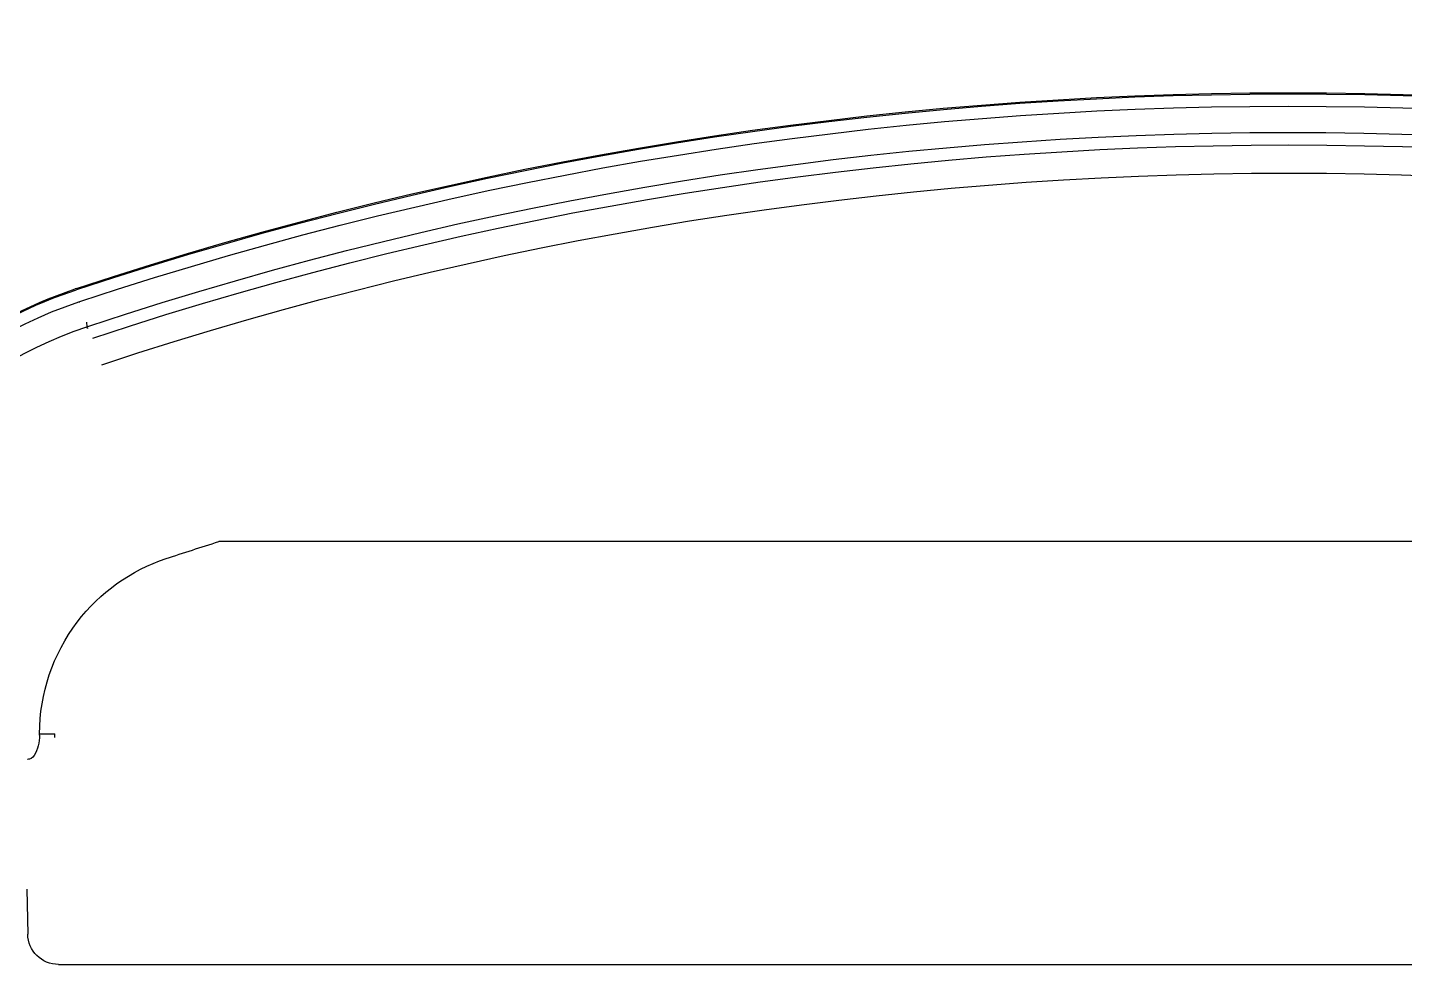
# Model space of a CAD drawing. Header units: millimetres. Extents: x 2698011 to 2856548, y 1019778 to 1210064.
# Drawn here: x 2786557 to 2786825.6, y 1123923.1 to 1124105.9 of the extents above; entities that cross this region are included whole.
import ezdxf

# ---------------------------------------------------------------- set-up
doc = ezdxf.new("R2010")
doc.units = ezdxf.units.MM
doc.layers.add('Bloques borde', color=9, linetype='Continuous')
doc.layers.add('Y_ CAJAS', color=9, linetype='Continuous')

# ---------------------------------------------------------------- blocks, each defined once
blk = doc.blocks.new('CO ALURA_  2500 tras 1120 CE ESQ - Inc')
at = {"layer": 'Bloques borde', "linetype": 'Continuous'}
for p, q in [((0.0064316615004998, 0.0400000000000063), (0.4865558396978146, 0.0400000000000063)), ((0.0064316615004998, 0.0400000000000063), (0.4865558396978146, 0.0400000000000063)), ((0.0002789844549227, 0.0253054991239452), (0.0004325753295404, 0.0341047144386266)), ((0.0002789844549227, 0.0253054991239452), (0.0004325753295404, 0.0341047144386266)), ((0.0016772391992106, -0.0007399999999933), (0.0016782032302842, -0.0007416697507949)), ((0.0016772391992106, -0.0007399999999933), (0.0016782032302842, -0.0007416697507949)), ((0.0027500000000202, -0.0047416697507998), (0.0027500000000202, -0.0049999999999955)), ((0.0027500000000202, -0.0047416697507998), (0.0027500000000202, -0.0049999999999955)), ((0.0027500000000202, -0.0049999999999955), (0.0057500415345544, -0.0049999999999955)), ((0.0027500000000202, -0.0049999999999955), (0.0057500415345544, -0.0049999999999955)), ((0.0057500415345544, -0.0042476367579525), (0.0057500415345544, -0.004343828904382)), ((0.0057500415345544, -0.0042476367579525), (0.0057500415345544, -0.004343828904382)), ((0.0057500415345544, -0.004343828904382), (0.0057500415345544, -0.0047416815408639)), ((0.0057500415345544, -0.004343828904382), (0.0057500415345544, -0.0047416815408639)), ((0.0057500415345544, -0.0047416815408639), (0.0057500415345544, -0.0049999999999955)), ((0.0057500415345544, -0.0047416815408639), (0.0057500415345544, -0.0049999999999955)), ((0.0120407947200079, -0.0844121626092545), (0.0119642378708704, -0.085327835962147)), ((0.0120407947200079, -0.0844121626092545), (0.0119642378708704, -0.085327835962147)), ((0.0119651464987953, -0.08440331996678199), (0.0123733835138751, -0.0845388146660042)), ((0.0119651464987953, -0.08440331996678199), (0.0123733835138751, -0.0845388146660042)), ((0.0104214196400392, -0.0892664900335234), (0.0107674383692142, -0.0893814484011131)), ((0.0104214196400392, -0.0892664900335234), (0.0107674383692142, -0.0893814484011131)), ((0.0099428119387142, -0.0918682225726855), (0.0096719022377556, -0.0917779250377038)), ((0.0099428119387142, -0.0918682225726855), (0.0096719022377556, -0.0917779250377038)), ((0.0097277023308209, -0.0915527210343044), (0.0100156119574706, -0.0916486937446592)), ((0.0097277023308209, -0.0915527210343044), (0.0100156119574706, -0.0916486937446592))]:
    blk.add_line(p, q, dxfattribs=at)
at = {"layer": 'Bloques borde'}
blk.add_line((0.4552990852623111, -0.0424876666518941), (0.037688415934781, -0.0424876666515104), dxfattribs=at)
blk.add_line((0.4552990852623111, -0.0424876666518941), (0.037688415934781, -0.0424876666515104), dxfattribs=at)
for points in [[(0.0119699369485318, -0.0844090805341722, 0), (0.0119699369485318, -0.0844090805341722, 0), (0.0119699369485318, -0.0844090805341722, 0), (0.0119699369485318, -0.0844090805341722, 0), (0.0119699369485318, -0.0844090805341722, 0), (0.0119699369485318, -0.0844090805341722, 0), (0.0119699369485318, -0.0844090805341722, 0), (0.0119699369485318, -0.0844090805341722, 0), (0.0119699369485318, -0.0844090805341722, 0), (0.0119699369485318, -0.0844090805341722, 0), (0.0119699369485318, -0.0844090805341722, 0), (0.0119699369485318, -0.0844090805341722, 0), (0.0119699369485318, -0.0844090805341722, 0), (0.0119699369485318, -0.0844090805341722, 0), (0.0119699369485318, -0.0844090805341722, 0), (0.0119699369485318, -0.0844090805341722, 0), (0.0119699369485318, -0.0844090805341722, 0), (0.0119699369485318, -0.0844090805341722, 0), (0.0119699369485318, -0.0844090805341722, 0), (0.0119699369485318, -0.0844090805341722, 0), (0.0119699369485318, -0.0844090805341722, 0), (0.0119699369485318, -0.0844090805341722, 0), (0.0119699369485318, -0.0844090805341722, 0), (0.0119699369485318, -0.084399080534169, 0), (0.0119699369485318, -0.084399080534169, 0), (0.0119699369485318, -0.084399080534169, 0), (0.0119699369485318, -0.084399080534169, 0), (0.0119699369485318, -0.084399080534169, 0), (0.0119699369485318, -0.084399080534169, 0), (0.0119699369485318, -0.084399080534169, 0), (0.0119699369485318, -0.084399080534169, 0), (0.0119699369485318, -0.084399080534169, 0), (0.0119699369485318, -0.084399080534169, 0), (0.0119699369485318, -0.084399080534169, 0), (0.0119699369485318, -0.084399080534169, 0), (0.0119699369485318, -0.084399080534169, 0), (0.0119699369485318, -0.084399080534169, 0), (0.0119699369485318, -0.084399080534169, 0), (0.0119699369485318, -0.084399080534169, 0), (0.0119699369485318, -0.084399080534169, 0), (0.0119699369485318, -0.084399080534169, 0), (0.0119699369485318, -0.084399080534169, 0), (0.0119699369485318, -0.084399080534169, 0), (0.0119699369485318, -0.084399080534169, 0), (0.0119699369485318, -0.084399080534169, 0), (0.0119699369485318, -0.084399080534169, 0), (0.0119699369485318, -0.084399080534169, 0), (0.0119699369485318, -0.084399080534169, 0), (0.0119699369485318, -0.084399080534169, 0), (0.0119699369485318, -0.0843890805341658, 0), (0.0119699369485318, -0.0843890805341658, 0), (0.0119699369485318, -0.0843890805341658, 0), (0.0119699369485318, -0.0843890805341658, 0), (0.0119699369485318, -0.0843890805341658, 0), (0.0119699369485318, -0.0843890805341658, 0), (0.0119699369485318, -0.0843890805341658, 0), (0.0119699369485318, -0.0843890805341658, 0), (0.0119699369485318, -0.0843890805341658, 0), (0.0119699369485318, -0.0843890805341658, 0), (0.0119699369485318, -0.0843890805341658, 0), (0.0119699369485318, -0.0843890805341658, 0), (0.0119699369485318, -0.0843890805341658, 0), (0.0119699369485318, -0.0843890805341658, 0), (0.0119699369485318, -0.0843890805341658, 0), (0.0119699369485318, -0.0843890805341658, 0), (0.0119699369485318, -0.0843790805341769, 0), (0.0119699369485318, -0.0843790805341769, 0), (0.0119699369485318, -0.0843790805341769, 0), (0.0119699369485318, -0.0843790805341769, 0), (0.0119699369485318, -0.0843790805341769, 0), (0.0119699369485318, -0.0843790805341769, 0), (0.0119699369485318, -0.0843790805341769, 0), (0.0119699369485318, -0.0843790805341769, 0), (0.0119699369485318, -0.0843790805341769, 0), (0.0119699369485318, -0.0843790805341769, 0), (0.0119699369485318, -0.0843790805341769, 0), (0.0119699369485318, -0.0843790805341769, 0), (0.0119699369485318, -0.0843690805341737, 0), (0.0119699369485318, -0.0843690805341737, 0), (0.0119699369485318, -0.0843690805341737, 0), (0.0119699369485318, -0.0843690805341737, 0), (0.0119699369485318, -0.0843690805341737, 0), (0.0119699369485318, -0.0843690805341737, 0), (0.0119699369485318, -0.0843690805341737, 0), (0.0119699369485318, -0.0843690805341737, 0), (0.0119699369485318, -0.0843690805341737, 0), (0.0119699369485318, -0.0843690805341737, 0), (0.0119699369485318, -0.0843690805341737, 0), (0.0119699369485318, -0.0843590805341705, 0), (0.0119699369485318, -0.0843590805341705, 0), (0.0119699369485318, -0.0843590805341705, 0), (0.0119699369485318, -0.0843590805341705, 0), (0.0119699369485318, -0.0843590805341705, 0), (0.0119699369485318, -0.0843590805341705, 0), (0.0119699369485318, -0.0843590805341705, 0), (0.0119699369485318, -0.0843590805341705, 0), (0.0119699369485318, -0.0843590805341705, 0), (0.0119699369485318, -0.0843590805341705, 0), (0.0119699369485318, -0.0843490805341674, 0), (0.0119699369485318, -0.0843490805341674, 0), (0.0119699369485318, -0.0843490805341674, 0), (0.0119699369485318, -0.0843490805341674, 0), (0.0119699369485318, -0.0843490805341674, 0), (0.0119699369485318, -0.0843490805341674, 0), (0.0119699369485318, -0.0843490805341674, 0), (0.0119699369485318, -0.0843490805341674, 0), (0.0119699369485318, -0.0843490805341674, 0), (0.0119699369485318, -0.0843390805341642, 0), (0.0119699369485318, -0.0843390805341642, 0), (0.0119699369485318, -0.0843390805341642, 0), (0.0119699369485318, -0.0843390805341642, 0), (0.0119699369485318, -0.0843390805341642, 0), (0.0119699369485318, -0.0843390805341642, 0), (0.0119699369485318, -0.0843390805341642, 0), (0.0119699369485318, -0.0843390805341642, 0), (0.0119699369485318, -0.0843290805341752, 0), (0.0119699369485318, -0.0843290805341752, 0), (0.0119699369485318, -0.0843290805341752, 0), (0.0119699369485318, -0.0843290805341752, 0), (0.0119699369485318, -0.0843290805341752, 0), (0.0119699369485318, -0.0843290805341752, 0), (0.0119699369485318, -0.0843290805341752, 0), (0.0119699369485318, -0.0843190805341721, 0), (0.0119699369485318, -0.0843190805341721, 0), (0.0119699369485318, -0.0843190805341721, 0), (0.0119699369485318, -0.0843190805341721, 0), (0.0119699369485318, -0.0843190805341721, 0), (0.0119699369485318, -0.0843190805341721, 0), (0.0119699369485318, -0.0843190805341721, 0), (0.0119699369485318, -0.0843090805341689, 0), (0.0119699369485318, -0.0843090805341689, 0), (0.0119699369485318, -0.0843090805341689, 0), (0.0119699369485318, -0.0843090805341689, 0), (0.0119699369485318, -0.0843090805341689, 0), (0.0119699369485318, -0.0843090805341689, 0), (0.0119699369485318, -0.0843090805341689, 0), (0.0119699369485318, -0.0842990805341657, 0), (0.0119699369485318, -0.0842990805341657, 0), (0.0119699369485318, -0.0842990805341657, 0), (0.0119699369485318, -0.0842990805341657, 0), (0.0119699369485318, -0.0842990805341657, 0), (0.0119699369485318, -0.0842990805341657, 0), (0.0119699369485318, -0.0842890805341767, 0), (0.0119699369485318, -0.0842890805341767, 0), (0.0119699369485318, -0.0842890805341767, 0), (0.0119699369485318, -0.0842890805341767, 0), (0.0119699369485318, -0.0842890805341767, 0), (0.0119699369485318, -0.0842890805341767, 0), (0.0119699369485318, -0.0842790805341736, 0), (0.0119699369485318, -0.0842790805341736, 0), (0.0119699369485318, -0.0842790805341736, 0), (0.0119699369485318, -0.0842790805341736, 0), (0.0119699369485318, -0.0842790805341736, 0), (0.0119699369485318, -0.0842790805341736, 0), (0.0119699369485318, -0.0842690805341704, 0), (0.0119699369485318, -0.0842690805341704, 0), (0.0119699369485318, -0.0842690805341704, 0), (0.0119699369485318, -0.0842690805341704, 0), (0.0119699369485318, -0.0842690805341704, 0), (0.0119699369485318, -0.0842690805341704, 0), (0.0119699369485318, -0.0842590805341672, 0), (0.0119699369485318, -0.0842590805341672, 0), (0.0119699369485318, -0.0842590805341672, 0), (0.0119699369485318, -0.0842590805341672, 0), (0.0119699369485318, -0.0842590805341672, 0), (0.0119699369485318, -0.084249080534164, 0), (0.0119699369485318, -0.084249080534164, 0), (0.0119699369485318, -0.084249080534164, 0), (0.0119699369485318, -0.084249080534164, 0), (0.0119699369485318, -0.084249080534164, 0), (0.0119699369485318, -0.084249080534164, 0), (0.0119699369485318, -0.0842390805341751, 0), (0.0119699369485318, -0.0842390805341751, 0), (0.0119699369485318, -0.0842390805341751, 0), (0.0119699369485318, -0.0842390805341751, 0), (0.0119699369485318, -0.0842390805341751, 0), (0.0119699369485318, -0.0842290805341719, 0), (0.0120699369485351, -0.0842290805341719, 0), (0.0120699369485351, -0.0842290805341719, 0), (0.0120699369485351, -0.0842290805341719, 0), (0.0120699369485351, -0.0842290805341719, 0), (0.0120699369485351, -0.0842190805341687, 0), (0.0120699369485351, -0.0842190805341687, 0), (0.0120699369485351, -0.0842190805341687, 0), (0.0120699369485351, -0.0842190805341687, 0), (0.0120699369485351, -0.0842190805341687, 0), (0.0120699369485351, -0.0842090805341656, 0), (0.0120699369485351, -0.0842090805341656, 0), (0.0120699369485351, -0.0842090805341656, 0), (0.0120699369485351, -0.0842090805341656, 0), (0.0120699369485351, -0.0841990805341766, 0), (0.0120699369485351, -0.0841990805341766, 0), (0.0120699369485351, -0.0841990805341766, 0), (0.0120699369485351, -0.0841990805341766, 0), (0.0120699369485351, -0.0841990805341766, 0), (0.0120699369485351, -0.0841890805341734, 0), (0.0120699369485351, -0.0841890805341734, 0), (0.0120699369485351, -0.0841890805341734, 0), (0.0120699369485351, -0.0841890805341734, 0), (0.0120699369485351, -0.0841890805341734, 0), (0.0120699369485351, -0.0841790805341702, 0), (0.0120699369485351, -0.0841790805341702, 0), (0.0120699369485351, -0.0841790805341702, 0), (0.0120699369485351, -0.0841790805341702, 0), (0.0120699369485351, -0.0841690805341671, 0), (0.0120699369485351, -0.0841690805341671, 0), (0.0120699369485351, -0.0841690805341671, 0), (0.0120699369485351, -0.0841690805341671, 0), (0.0120699369485351, -0.0841590805341781, 0), (0.0120699369485351, -0.0841590805341781, 0), (0.0120699369485351, -0.0841590805341781, 0), (0.0120699369485351, -0.0841590805341781, 0), (0.0120699369485351, -0.0841590805341781, 0), (0.0120699369485351, -0.0841490805341749, 0), (0.0120699369485351, -0.0841490805341749, 0), (0.0120699369485351, -0.0841490805341749, 0), (0.0120699369485351, -0.0841490805341749, 0), (0.0120699369485351, -0.0841390805341718, 0), (0.0120699369485351, -0.0841390805341718, 0), (0.0120699369485351, -0.0841390805341718, 0), (0.0120699369485351, -0.0841390805341718, 0), (0.0120699369485351, -0.0841290805341686, 0), (0.0120699369485351, -0.0841290805341686, 0), (0.0120699369485351, -0.0841290805341686, 0), (0.0120699369485351, -0.0841290805341686, 0), (0.0120699369485351, -0.0841190805341654, 0), (0.0120699369485351, -0.0841190805341654, 0), (0.0120699369485351, -0.0841190805341654, 0), (0.0120699369485351, -0.0841190805341654, 0), (0.0120699369485351, -0.0841090805341764, 0), (0.0120699369485351, -0.0841090805341764, 0), (0.0120699369485351, -0.0841090805341764, 0), (0.0120699369485351, -0.0841090805341764, 0), (0.0120699369485351, -0.0840990805341733, 0), (0.0120699369485351, -0.0840990805341733, 0), (0.0120699369485351, -0.0840990805341733, 0), (0.0120699369485351, -0.0840990805341733, 0), (0.0120699369485351, -0.0840890805341701, 0), (0.0120699369485351, -0.0840890805341701, 0), (0.0120699369485351, -0.0840890805341701, 0), (0.0120699369485351, -0.0840890805341701, 0), (0.0120699369485351, -0.0840790805341669, 0), (0.0120699369485351, -0.0840790805341669, 0), (0.0120699369485351, -0.0840790805341669, 0), (0.0120699369485351, -0.084069080534178, 0), (0.0120699369485351, -0.084069080534178, 0), (0.0120699369485351, -0.084069080534178, 0), (0.0120699369485351, -0.084069080534178, 0), (0.0120699369485351, -0.0840590805341748, 0), (0.0120699369485351, -0.0840590805341748, 0), (0.0120699369485351, -0.0840590805341748, 0), (0.0120699369485351, -0.0840590805341748, 0), (0.0120699369485351, -0.0840490805341716, 0), (0.0120699369485351, -0.0840490805341716, 0), (0.0120699369485351, -0.0840490805341716, 0), (0.0120699369485351, -0.0840390805341684, 0)], [(0.0119699369485318, -0.0844090805341722, 0), (0.0119699369485318, -0.0844090805341722, 0), (0.0119699369485318, -0.0844090805341722, 0), (0.0119699369485318, -0.0844090805341722, 0), (0.0119699369485318, -0.0844090805341722, 0), (0.0119699369485318, -0.0844090805341722, 0), (0.0119699369485318, -0.0844090805341722, 0), (0.0119699369485318, -0.0844090805341722, 0), (0.0119699369485318, -0.0844090805341722, 0), (0.0119699369485318, -0.0844090805341722, 0), (0.0119699369485318, -0.0844090805341722, 0), (0.0119699369485318, -0.0844090805341722, 0), (0.0119699369485318, -0.0844090805341722, 0), (0.0119699369485318, -0.0844090805341722, 0), (0.0119699369485318, -0.0844090805341722, 0), (0.0119699369485318, -0.0844090805341722, 0), (0.0119699369485318, -0.0844090805341722, 0), (0.0119699369485318, -0.0844090805341722, 0), (0.0119699369485318, -0.0844090805341722, 0), (0.0119699369485318, -0.0844090805341722, 0), (0.0119699369485318, -0.0844090805341722, 0), (0.0119699369485318, -0.0844090805341722, 0), (0.0119699369485318, -0.0844090805341722, 0), (0.0119699369485318, -0.084399080534169, 0), (0.0119699369485318, -0.084399080534169, 0), (0.0119699369485318, -0.084399080534169, 0), (0.0119699369485318, -0.084399080534169, 0), (0.0119699369485318, -0.084399080534169, 0), (0.0119699369485318, -0.084399080534169, 0), (0.0119699369485318, -0.084399080534169, 0), (0.0119699369485318, -0.084399080534169, 0), (0.0119699369485318, -0.084399080534169, 0), (0.0119699369485318, -0.084399080534169, 0), (0.0119699369485318, -0.084399080534169, 0), (0.0119699369485318, -0.084399080534169, 0), (0.0119699369485318, -0.084399080534169, 0), (0.0119699369485318, -0.084399080534169, 0), (0.0119699369485318, -0.084399080534169, 0), (0.0119699369485318, -0.084399080534169, 0), (0.0119699369485318, -0.084399080534169, 0), (0.0119699369485318, -0.084399080534169, 0), (0.0119699369485318, -0.084399080534169, 0), (0.0119699369485318, -0.084399080534169, 0), (0.0119699369485318, -0.084399080534169, 0), (0.0119699369485318, -0.084399080534169, 0), (0.0119699369485318, -0.084399080534169, 0), (0.0119699369485318, -0.084399080534169, 0), (0.0119699369485318, -0.084399080534169, 0), (0.0119699369485318, -0.084399080534169, 0), (0.0119699369485318, -0.0843890805341658, 0), (0.0119699369485318, -0.0843890805341658, 0), (0.0119699369485318, -0.0843890805341658, 0), (0.0119699369485318, -0.0843890805341658, 0), (0.0119699369485318, -0.0843890805341658, 0), (0.0119699369485318, -0.0843890805341658, 0), (0.0119699369485318, -0.0843890805341658, 0), (0.0119699369485318, -0.0843890805341658, 0), (0.0119699369485318, -0.0843890805341658, 0), (0.0119699369485318, -0.0843890805341658, 0), (0.0119699369485318, -0.0843890805341658, 0), (0.0119699369485318, -0.0843890805341658, 0), (0.0119699369485318, -0.0843890805341658, 0), (0.0119699369485318, -0.0843890805341658, 0), (0.0119699369485318, -0.0843890805341658, 0), (0.0119699369485318, -0.0843890805341658, 0), (0.0119699369485318, -0.0843790805341769, 0), (0.0119699369485318, -0.0843790805341769, 0), (0.0119699369485318, -0.0843790805341769, 0), (0.0119699369485318, -0.0843790805341769, 0), (0.0119699369485318, -0.0843790805341769, 0), (0.0119699369485318, -0.0843790805341769, 0), (0.0119699369485318, -0.0843790805341769, 0), (0.0119699369485318, -0.0843790805341769, 0), (0.0119699369485318, -0.0843790805341769, 0), (0.0119699369485318, -0.0843790805341769, 0), (0.0119699369485318, -0.0843790805341769, 0), (0.0119699369485318, -0.0843790805341769, 0), (0.0119699369485318, -0.0843690805341737, 0), (0.0119699369485318, -0.0843690805341737, 0), (0.0119699369485318, -0.0843690805341737, 0), (0.0119699369485318, -0.0843690805341737, 0), (0.0119699369485318, -0.0843690805341737, 0), (0.0119699369485318, -0.0843690805341737, 0), (0.0119699369485318, -0.0843690805341737, 0), (0.0119699369485318, -0.0843690805341737, 0), (0.0119699369485318, -0.0843690805341737, 0), (0.0119699369485318, -0.0843690805341737, 0), (0.0119699369485318, -0.0843690805341737, 0), (0.0119699369485318, -0.0843590805341705, 0), (0.0119699369485318, -0.0843590805341705, 0), (0.0119699369485318, -0.0843590805341705, 0), (0.0119699369485318, -0.0843590805341705, 0), (0.0119699369485318, -0.0843590805341705, 0), (0.0119699369485318, -0.0843590805341705, 0), (0.0119699369485318, -0.0843590805341705, 0), (0.0119699369485318, -0.0843590805341705, 0), (0.0119699369485318, -0.0843590805341705, 0), (0.0119699369485318, -0.0843590805341705, 0), (0.0119699369485318, -0.0843490805341674, 0), (0.0119699369485318, -0.0843490805341674, 0), (0.0119699369485318, -0.0843490805341674, 0), (0.0119699369485318, -0.0843490805341674, 0), (0.0119699369485318, -0.0843490805341674, 0), (0.0119699369485318, -0.0843490805341674, 0), (0.0119699369485318, -0.0843490805341674, 0), (0.0119699369485318, -0.0843490805341674, 0), (0.0119699369485318, -0.0843490805341674, 0), (0.0119699369485318, -0.0843390805341642, 0), (0.0119699369485318, -0.0843390805341642, 0), (0.0119699369485318, -0.0843390805341642, 0), (0.0119699369485318, -0.0843390805341642, 0), (0.0119699369485318, -0.0843390805341642, 0), (0.0119699369485318, -0.0843390805341642, 0), (0.0119699369485318, -0.0843390805341642, 0), (0.0119699369485318, -0.0843390805341642, 0), (0.0119699369485318, -0.0843290805341752, 0), (0.0119699369485318, -0.0843290805341752, 0), (0.0119699369485318, -0.0843290805341752, 0), (0.0119699369485318, -0.0843290805341752, 0), (0.0119699369485318, -0.0843290805341752, 0), (0.0119699369485318, -0.0843290805341752, 0), (0.0119699369485318, -0.0843290805341752, 0), (0.0119699369485318, -0.0843190805341721, 0), (0.0119699369485318, -0.0843190805341721, 0), (0.0119699369485318, -0.0843190805341721, 0), (0.0119699369485318, -0.0843190805341721, 0), (0.0119699369485318, -0.0843190805341721, 0), (0.0119699369485318, -0.0843190805341721, 0), (0.0119699369485318, -0.0843190805341721, 0), (0.0119699369485318, -0.0843090805341689, 0), (0.0119699369485318, -0.0843090805341689, 0), (0.0119699369485318, -0.0843090805341689, 0), (0.0119699369485318, -0.0843090805341689, 0), (0.0119699369485318, -0.0843090805341689, 0), (0.0119699369485318, -0.0843090805341689, 0), (0.0119699369485318, -0.0843090805341689, 0), (0.0119699369485318, -0.0842990805341657, 0), (0.0119699369485318, -0.0842990805341657, 0), (0.0119699369485318, -0.0842990805341657, 0), (0.0119699369485318, -0.0842990805341657, 0), (0.0119699369485318, -0.0842990805341657, 0), (0.0119699369485318, -0.0842990805341657, 0), (0.0119699369485318, -0.0842890805341767, 0), (0.0119699369485318, -0.0842890805341767, 0), (0.0119699369485318, -0.0842890805341767, 0), (0.0119699369485318, -0.0842890805341767, 0), (0.0119699369485318, -0.0842890805341767, 0), (0.0119699369485318, -0.0842890805341767, 0), (0.0119699369485318, -0.0842790805341736, 0), (0.0119699369485318, -0.0842790805341736, 0), (0.0119699369485318, -0.0842790805341736, 0), (0.0119699369485318, -0.0842790805341736, 0), (0.0119699369485318, -0.0842790805341736, 0), (0.0119699369485318, -0.0842790805341736, 0), (0.0119699369485318, -0.0842690805341704, 0), (0.0119699369485318, -0.0842690805341704, 0), (0.0119699369485318, -0.0842690805341704, 0), (0.0119699369485318, -0.0842690805341704, 0), (0.0119699369485318, -0.0842690805341704, 0), (0.0119699369485318, -0.0842690805341704, 0), (0.0119699369485318, -0.0842590805341672, 0), (0.0119699369485318, -0.0842590805341672, 0), (0.0119699369485318, -0.0842590805341672, 0), (0.0119699369485318, -0.0842590805341672, 0), (0.0119699369485318, -0.0842590805341672, 0), (0.0119699369485318, -0.084249080534164, 0), (0.0119699369485318, -0.084249080534164, 0), (0.0119699369485318, -0.084249080534164, 0), (0.0119699369485318, -0.084249080534164, 0), (0.0119699369485318, -0.084249080534164, 0), (0.0119699369485318, -0.084249080534164, 0), (0.0119699369485318, -0.0842390805341751, 0), (0.0119699369485318, -0.0842390805341751, 0), (0.0119699369485318, -0.0842390805341751, 0), (0.0119699369485318, -0.0842390805341751, 0), (0.0119699369485318, -0.0842390805341751, 0), (0.0119699369485318, -0.0842290805341719, 0), (0.0120699369485351, -0.0842290805341719, 0), (0.0120699369485351, -0.0842290805341719, 0), (0.0120699369485351, -0.0842290805341719, 0), (0.0120699369485351, -0.0842290805341719, 0), (0.0120699369485351, -0.0842190805341687, 0), (0.0120699369485351, -0.0842190805341687, 0), (0.0120699369485351, -0.0842190805341687, 0), (0.0120699369485351, -0.0842190805341687, 0), (0.0120699369485351, -0.0842190805341687, 0), (0.0120699369485351, -0.0842090805341656, 0), (0.0120699369485351, -0.0842090805341656, 0), (0.0120699369485351, -0.0842090805341656, 0), (0.0120699369485351, -0.0842090805341656, 0), (0.0120699369485351, -0.0841990805341766, 0), (0.0120699369485351, -0.0841990805341766, 0), (0.0120699369485351, -0.0841990805341766, 0), (0.0120699369485351, -0.0841990805341766, 0), (0.0120699369485351, -0.0841990805341766, 0), (0.0120699369485351, -0.0841890805341734, 0), (0.0120699369485351, -0.0841890805341734, 0), (0.0120699369485351, -0.0841890805341734, 0), (0.0120699369485351, -0.0841890805341734, 0), (0.0120699369485351, -0.0841890805341734, 0), (0.0120699369485351, -0.0841790805341702, 0), (0.0120699369485351, -0.0841790805341702, 0), (0.0120699369485351, -0.0841790805341702, 0), (0.0120699369485351, -0.0841790805341702, 0), (0.0120699369485351, -0.0841690805341671, 0), (0.0120699369485351, -0.0841690805341671, 0), (0.0120699369485351, -0.0841690805341671, 0), (0.0120699369485351, -0.0841690805341671, 0), (0.0120699369485351, -0.0841590805341781, 0), (0.0120699369485351, -0.0841590805341781, 0), (0.0120699369485351, -0.0841590805341781, 0), (0.0120699369485351, -0.0841590805341781, 0), (0.0120699369485351, -0.0841590805341781, 0), (0.0120699369485351, -0.0841490805341749, 0), (0.0120699369485351, -0.0841490805341749, 0), (0.0120699369485351, -0.0841490805341749, 0), (0.0120699369485351, -0.0841490805341749, 0), (0.0120699369485351, -0.0841390805341718, 0), (0.0120699369485351, -0.0841390805341718, 0), (0.0120699369485351, -0.0841390805341718, 0), (0.0120699369485351, -0.0841390805341718, 0), (0.0120699369485351, -0.0841290805341686, 0), (0.0120699369485351, -0.0841290805341686, 0), (0.0120699369485351, -0.0841290805341686, 0), (0.0120699369485351, -0.0841290805341686, 0), (0.0120699369485351, -0.0841190805341654, 0), (0.0120699369485351, -0.0841190805341654, 0), (0.0120699369485351, -0.0841190805341654, 0), (0.0120699369485351, -0.0841190805341654, 0), (0.0120699369485351, -0.0841090805341764, 0), (0.0120699369485351, -0.0841090805341764, 0), (0.0120699369485351, -0.0841090805341764, 0), (0.0120699369485351, -0.0841090805341764, 0), (0.0120699369485351, -0.0840990805341733, 0), (0.0120699369485351, -0.0840990805341733, 0), (0.0120699369485351, -0.0840990805341733, 0), (0.0120699369485351, -0.0840990805341733, 0), (0.0120699369485351, -0.0840890805341701, 0), (0.0120699369485351, -0.0840890805341701, 0), (0.0120699369485351, -0.0840890805341701, 0), (0.0120699369485351, -0.0840890805341701, 0), (0.0120699369485351, -0.0840790805341669, 0), (0.0120699369485351, -0.0840790805341669, 0), (0.0120699369485351, -0.0840790805341669, 0), (0.0120699369485351, -0.084069080534178, 0), (0.0120699369485351, -0.084069080534178, 0), (0.0120699369485351, -0.084069080534178, 0), (0.0120699369485351, -0.084069080534178, 0), (0.0120699369485351, -0.0840590805341748, 0), (0.0120699369485351, -0.0840590805341748, 0), (0.0120699369485351, -0.0840590805341748, 0), (0.0120699369485351, -0.0840590805341748, 0), (0.0120699369485351, -0.0840490805341716, 0), (0.0120699369485351, -0.0840490805341716, 0), (0.0120699369485351, -0.0840490805341716, 0), (0.0120699369485351, -0.0840390805341684, 0)], [(0.0103699369485355, -0.0892690805341658, 0), (0.0103699369485355, -0.0892690805341658, 0), (0.0103699369485355, -0.0892690805341658, 0), (0.0103699369485355, -0.0892690805341658, 0), (0.0103699369485355, -0.0892690805341658, 0), (0.0103699369485355, -0.0892690805341658, 0), (0.0103699369485355, -0.0892690805341658, 0), (0.0103699369485355, -0.0892690805341658, 0), (0.0103699369485355, -0.0892690805341658, 0), (0.0103699369485355, -0.0892690805341658, 0), (0.0103699369485355, -0.0892690805341658, 0), (0.0103699369485355, -0.0892690805341658, 0), (0.0103699369485355, -0.0892690805341658, 0), (0.0103699369485355, -0.0892690805341658, 0), (0.0103699369485355, -0.0892690805341658, 0), (0.0103699369485355, -0.0892690805341658, 0), (0.0103699369485355, -0.0892690805341658, 0), (0.0103699369485355, -0.0892690805341658, 0), (0.0103699369485355, -0.0892690805341658, 0), (0.0103699369485355, -0.0892690805341658, 0), (0.0103699369485355, -0.0892690805341658, 0), (0.0103699369485355, -0.0892690805341658, 0), (0.0103699369485355, -0.0892690805341658, 0), (0.0103699369485355, -0.0892690805341658, 0), (0.0104699369485388, -0.0892690805341658, 0), (0.0104699369485388, -0.0892690805341658, 0), (0.0104699369485388, -0.0892690805341658, 0), (0.0104699369485388, -0.0892690805341658, 0), (0.0104699369485388, -0.0892690805341658, 0), (0.0104699369485388, -0.0892690805341658, 0), (0.0104699369485388, -0.0892690805341658, 0), (0.0104699369485388, -0.0892690805341658, 0), (0.0104699369485388, -0.0892690805341658, 0), (0.0104699369485388, -0.0892690805341658, 0), (0.0104699369485388, -0.0892690805341658, 0), (0.0104699369485388, -0.0892690805341658, 0), (0.0104699369485388, -0.0892690805341658, 0), (0.0104699369485388, -0.0892690805341658, 0), (0.0104699369485388, -0.0892690805341658, 0), (0.0104699369485388, -0.0892690805341658, 0), (0.0104699369485388, -0.0892690805341658, 0), (0.0104699369485388, -0.0892690805341658, 0), (0.0104699369485388, -0.0892690805341658, 0), (0.0104699369485388, -0.0892690805341658, 0), (0.0104699369485388, -0.0892690805341658, 0), (0.0104699369485388, -0.0892690805341658, 0), (0.0104699369485388, -0.0892690805341658, 0), (0.0104699369485388, -0.0892690805341658, 0), (0.0104699369485388, -0.0892590805341769, 0), (0.0104699369485388, -0.0892590805341769, 0), (0.0104699369485388, -0.0892590805341769, 0), (0.0104699369485388, -0.0892590805341769, 0), (0.0104699369485388, -0.0892590805341769, 0), (0.0104699369485388, -0.0892590805341769, 0), (0.0104699369485388, -0.0892590805341769, 0), (0.0104699369485388, -0.0892590805341769, 0), (0.0104699369485388, -0.0892590805341769, 0), (0.0104699369485388, -0.0892590805341769, 0), (0.0104699369485388, -0.0892590805341769, 0), (0.0104699369485388, -0.0892590805341769, 0), (0.0104699369485388, -0.0892590805341769, 0), (0.0104699369485388, -0.0892590805341769, 0), (0.0104699369485388, -0.0892590805341769, 0), (0.0104699369485388, -0.0892590805341769, 0), (0.0104699369485388, -0.0892590805341769, 0), (0.0104699369485388, -0.0892590805341769, 0), (0.0104699369485388, -0.0892590805341769, 0), (0.0104699369485388, -0.0892590805341769, 0), (0.0104699369485388, -0.0892590805341769, 0), (0.0104699369485388, -0.0892590805341769, 0), (0.0104699369485388, -0.0892590805341769, 0), (0.0104699369485388, -0.0892590805341769, 0), (0.0104699369485388, -0.0892590805341769, 0), (0.0104699369485388, -0.0892490805341737, 0), (0.0104699369485388, -0.0892490805341737, 0), (0.0104699369485388, -0.0892490805341737, 0), (0.0104699369485388, -0.0892490805341737, 0), (0.0104699369485388, -0.0892490805341737, 0), (0.0104699369485388, -0.0892490805341737, 0), (0.0104699369485388, -0.0892490805341737, 0), (0.0104699369485388, -0.0892490805341737, 0), (0.0104699369485388, -0.0892490805341737, 0), (0.0104699369485388, -0.0892490805341737, 0), (0.0104699369485388, -0.0892490805341737, 0), (0.0104699369485388, -0.0892490805341737, 0), (0.0104699369485388, -0.0892490805341737, 0), (0.0104699369485388, -0.0892490805341737, 0), (0.0104699369485388, -0.0892490805341737, 0), (0.0104699369485388, -0.0892490805341737, 0), (0.0104699369485388, -0.0892490805341737, 0), (0.0104699369485388, -0.0892390805341705, 0), (0.0104699369485388, -0.0892390805341705, 0), (0.0104699369485388, -0.0892390805341705, 0), (0.0104699369485388, -0.0892390805341705, 0), (0.0104699369485388, -0.0892390805341705, 0), (0.0104699369485388, -0.0892390805341705, 0), (0.0104699369485388, -0.0892390805341705, 0), (0.0104699369485388, -0.0892390805341705, 0), (0.0104699369485388, -0.0892390805341705, 0), (0.0104699369485388, -0.0892390805341705, 0), (0.0104699369485388, -0.0892390805341705, 0), (0.0104699369485388, -0.0892390805341705, 0), (0.0104699369485388, -0.0892390805341705, 0), (0.0104699369485388, -0.0892390805341705, 0), (0.0104699369485388, -0.0892390805341705, 0), (0.0104699369485388, -0.0892290805341674, 0), (0.0104699369485388, -0.0892290805341674, 0), (0.0104699369485388, -0.0892290805341674, 0), (0.0104699369485388, -0.0892290805341674, 0), (0.0104699369485388, -0.0892290805341674, 0), (0.0104699369485388, -0.0892290805341674, 0), (0.0104699369485388, -0.0892290805341674, 0), (0.0104699369485388, -0.0892290805341674, 0), (0.0104699369485388, -0.0892290805341674, 0), (0.0104699369485388, -0.0892290805341674, 0), (0.0104699369485388, -0.0892290805341674, 0), (0.0104699369485388, -0.0892290805341674, 0), (0.0104699369485388, -0.0892290805341674, 0), (0.0104699369485388, -0.0892290805341674, 0), (0.0104699369485388, -0.0892190805341642, 0), (0.0104699369485388, -0.0892190805341642, 0), (0.0104699369485388, -0.0892190805341642, 0), (0.0104699369485388, -0.0892190805341642, 0), (0.0104699369485388, -0.0892190805341642, 0), (0.0104699369485388, -0.0892190805341642, 0), (0.0104699369485388, -0.0892190805341642, 0), (0.0104699369485388, -0.0892190805341642, 0), (0.0104699369485388, -0.0892190805341642, 0), (0.0104699369485388, -0.0892190805341642, 0), (0.0104699369485388, -0.0892190805341642, 0), (0.0104699369485388, -0.0892090805341752, 0), (0.0104699369485388, -0.0892090805341752, 0), (0.0104699369485388, -0.0892090805341752, 0), (0.0104699369485388, -0.0892090805341752, 0), (0.0104699369485388, -0.0892090805341752, 0), (0.0104699369485388, -0.0892090805341752, 0), (0.0104699369485388, -0.0892090805341752, 0), (0.0104699369485388, -0.0892090805341752, 0), (0.0104699369485388, -0.0892090805341752, 0), (0.0104699369485388, -0.0892090805341752, 0), (0.0104699369485388, -0.0892090805341752, 0), (0.0104699369485388, -0.089199080534172, 0), (0.0104699369485388, -0.089199080534172, 0), (0.0104699369485388, -0.089199080534172, 0), (0.0104699369485388, -0.089199080534172, 0), (0.0104699369485388, -0.089199080534172, 0), (0.0104699369485388, -0.089199080534172, 0), (0.0104699369485388, -0.089199080534172, 0), (0.0104699369485388, -0.089199080534172, 0), (0.0104699369485388, -0.089199080534172, 0), (0.0104699369485388, -0.089199080534172, 0), (0.0104699369485388, -0.0891890805341689, 0), (0.0104699369485388, -0.0891890805341689, 0), (0.0104699369485388, -0.0891890805341689, 0), (0.0104699369485388, -0.0891890805341689, 0), (0.0104699369485388, -0.0891890805341689, 0), (0.0104699369485388, -0.0891890805341689, 0), (0.0104699369485388, -0.0891890805341689, 0), (0.0104699369485388, -0.0891890805341689, 0), (0.0104699369485388, -0.0891890805341689, 0), (0.0104699369485388, -0.0891890805341689, 0), (0.0104699369485388, -0.0891790805341657, 0), (0.0104699369485388, -0.0891790805341657, 0), (0.0104699369485388, -0.0891790805341657, 0), (0.0104699369485388, -0.0891790805341657, 0), (0.0104699369485388, -0.0891790805341657, 0), (0.0104699369485388, -0.0891790805341657, 0), (0.0104699369485388, -0.0891790805341657, 0), (0.0104699369485388, -0.0891790805341657, 0), (0.0104699369485388, -0.0891790805341657, 0), (0.0104699369485388, -0.0891690805341767, 0), (0.0104699369485388, -0.0891690805341767, 0), (0.0104699369485388, -0.0891690805341767, 0), (0.0104699369485388, -0.0891690805341767, 0), (0.0104699369485388, -0.0891690805341767, 0), (0.0104699369485388, -0.0891690805341767, 0), (0.0104699369485388, -0.0891690805341767, 0), (0.0104699369485388, -0.0891690805341767, 0), (0.0104699369485388, -0.0891590805341736, 0), (0.0104699369485388, -0.0891590805341736, 0), (0.0104699369485388, -0.0891590805341736, 0), (0.0104699369485388, -0.0891590805341736, 0), (0.0104699369485388, -0.0891590805341736, 0), (0.0104699369485388, -0.0891590805341736, 0), (0.0104699369485388, -0.0891590805341736, 0), (0.0104699369485388, -0.0891590805341736, 0), (0.0104699369485388, -0.0891490805341704, 0), (0.0104699369485388, -0.0891490805341704, 0), (0.0104699369485388, -0.0891490805341704, 0), (0.0104699369485388, -0.0891490805341704, 0), (0.0104699369485388, -0.0891490805341704, 0), (0.0104699369485388, -0.0891490805341704, 0)], [(0.0103699369485355, -0.0892690805341658, 0), (0.0103699369485355, -0.0892690805341658, 0), (0.0103699369485355, -0.0892690805341658, 0), (0.0103699369485355, -0.0892690805341658, 0), (0.0103699369485355, -0.0892690805341658, 0), (0.0103699369485355, -0.0892690805341658, 0), (0.0103699369485355, -0.0892690805341658, 0), (0.0103699369485355, -0.0892690805341658, 0), (0.0103699369485355, -0.0892690805341658, 0), (0.0103699369485355, -0.0892690805341658, 0), (0.0103699369485355, -0.0892690805341658, 0), (0.0103699369485355, -0.0892690805341658, 0), (0.0103699369485355, -0.0892690805341658, 0), (0.0103699369485355, -0.0892690805341658, 0), (0.0103699369485355, -0.0892690805341658, 0), (0.0103699369485355, -0.0892690805341658, 0), (0.0103699369485355, -0.0892690805341658, 0), (0.0103699369485355, -0.0892690805341658, 0), (0.0103699369485355, -0.0892690805341658, 0), (0.0103699369485355, -0.0892690805341658, 0), (0.0103699369485355, -0.0892690805341658, 0), (0.0103699369485355, -0.0892690805341658, 0), (0.0103699369485355, -0.0892690805341658, 0), (0.0103699369485355, -0.0892690805341658, 0), (0.0104699369485388, -0.0892690805341658, 0), (0.0104699369485388, -0.0892690805341658, 0), (0.0104699369485388, -0.0892690805341658, 0), (0.0104699369485388, -0.0892690805341658, 0), (0.0104699369485388, -0.0892690805341658, 0), (0.0104699369485388, -0.0892690805341658, 0), (0.0104699369485388, -0.0892690805341658, 0), (0.0104699369485388, -0.0892690805341658, 0), (0.0104699369485388, -0.0892690805341658, 0), (0.0104699369485388, -0.0892690805341658, 0), (0.0104699369485388, -0.0892690805341658, 0), (0.0104699369485388, -0.0892690805341658, 0), (0.0104699369485388, -0.0892690805341658, 0), (0.0104699369485388, -0.0892690805341658, 0), (0.0104699369485388, -0.0892690805341658, 0), (0.0104699369485388, -0.0892690805341658, 0), (0.0104699369485388, -0.0892690805341658, 0), (0.0104699369485388, -0.0892690805341658, 0), (0.0104699369485388, -0.0892690805341658, 0), (0.0104699369485388, -0.0892690805341658, 0), (0.0104699369485388, -0.0892690805341658, 0), (0.0104699369485388, -0.0892690805341658, 0), (0.0104699369485388, -0.0892690805341658, 0), (0.0104699369485388, -0.0892690805341658, 0), (0.0104699369485388, -0.0892590805341769, 0), (0.0104699369485388, -0.0892590805341769, 0), (0.0104699369485388, -0.0892590805341769, 0), (0.0104699369485388, -0.0892590805341769, 0), (0.0104699369485388, -0.0892590805341769, 0), (0.0104699369485388, -0.0892590805341769, 0), (0.0104699369485388, -0.0892590805341769, 0), (0.0104699369485388, -0.0892590805341769, 0), (0.0104699369485388, -0.0892590805341769, 0), (0.0104699369485388, -0.0892590805341769, 0), (0.0104699369485388, -0.0892590805341769, 0), (0.0104699369485388, -0.0892590805341769, 0), (0.0104699369485388, -0.0892590805341769, 0), (0.0104699369485388, -0.0892590805341769, 0), (0.0104699369485388, -0.0892590805341769, 0), (0.0104699369485388, -0.0892590805341769, 0), (0.0104699369485388, -0.0892590805341769, 0), (0.0104699369485388, -0.0892590805341769, 0), (0.0104699369485388, -0.0892590805341769, 0), (0.0104699369485388, -0.0892590805341769, 0), (0.0104699369485388, -0.0892590805341769, 0), (0.0104699369485388, -0.0892590805341769, 0), (0.0104699369485388, -0.0892590805341769, 0), (0.0104699369485388, -0.0892590805341769, 0), (0.0104699369485388, -0.0892590805341769, 0), (0.0104699369485388, -0.0892490805341737, 0), (0.0104699369485388, -0.0892490805341737, 0), (0.0104699369485388, -0.0892490805341737, 0), (0.0104699369485388, -0.0892490805341737, 0), (0.0104699369485388, -0.0892490805341737, 0), (0.0104699369485388, -0.0892490805341737, 0), (0.0104699369485388, -0.0892490805341737, 0), (0.0104699369485388, -0.0892490805341737, 0), (0.0104699369485388, -0.0892490805341737, 0), (0.0104699369485388, -0.0892490805341737, 0), (0.0104699369485388, -0.0892490805341737, 0), (0.0104699369485388, -0.0892490805341737, 0), (0.0104699369485388, -0.0892490805341737, 0), (0.0104699369485388, -0.0892490805341737, 0), (0.0104699369485388, -0.0892490805341737, 0), (0.0104699369485388, -0.0892490805341737, 0), (0.0104699369485388, -0.0892490805341737, 0), (0.0104699369485388, -0.0892390805341705, 0), (0.0104699369485388, -0.0892390805341705, 0), (0.0104699369485388, -0.0892390805341705, 0), (0.0104699369485388, -0.0892390805341705, 0), (0.0104699369485388, -0.0892390805341705, 0), (0.0104699369485388, -0.0892390805341705, 0), (0.0104699369485388, -0.0892390805341705, 0), (0.0104699369485388, -0.0892390805341705, 0), (0.0104699369485388, -0.0892390805341705, 0), (0.0104699369485388, -0.0892390805341705, 0), (0.0104699369485388, -0.0892390805341705, 0), (0.0104699369485388, -0.0892390805341705, 0), (0.0104699369485388, -0.0892390805341705, 0), (0.0104699369485388, -0.0892390805341705, 0), (0.0104699369485388, -0.0892390805341705, 0), (0.0104699369485388, -0.0892290805341674, 0), (0.0104699369485388, -0.0892290805341674, 0), (0.0104699369485388, -0.0892290805341674, 0), (0.0104699369485388, -0.0892290805341674, 0), (0.0104699369485388, -0.0892290805341674, 0), (0.0104699369485388, -0.0892290805341674, 0), (0.0104699369485388, -0.0892290805341674, 0), (0.0104699369485388, -0.0892290805341674, 0), (0.0104699369485388, -0.0892290805341674, 0), (0.0104699369485388, -0.0892290805341674, 0), (0.0104699369485388, -0.0892290805341674, 0), (0.0104699369485388, -0.0892290805341674, 0), (0.0104699369485388, -0.0892290805341674, 0), (0.0104699369485388, -0.0892290805341674, 0), (0.0104699369485388, -0.0892190805341642, 0), (0.0104699369485388, -0.0892190805341642, 0), (0.0104699369485388, -0.0892190805341642, 0), (0.0104699369485388, -0.0892190805341642, 0), (0.0104699369485388, -0.0892190805341642, 0), (0.0104699369485388, -0.0892190805341642, 0), (0.0104699369485388, -0.0892190805341642, 0), (0.0104699369485388, -0.0892190805341642, 0), (0.0104699369485388, -0.0892190805341642, 0), (0.0104699369485388, -0.0892190805341642, 0), (0.0104699369485388, -0.0892190805341642, 0), (0.0104699369485388, -0.0892090805341752, 0), (0.0104699369485388, -0.0892090805341752, 0), (0.0104699369485388, -0.0892090805341752, 0), (0.0104699369485388, -0.0892090805341752, 0), (0.0104699369485388, -0.0892090805341752, 0), (0.0104699369485388, -0.0892090805341752, 0), (0.0104699369485388, -0.0892090805341752, 0), (0.0104699369485388, -0.0892090805341752, 0), (0.0104699369485388, -0.0892090805341752, 0), (0.0104699369485388, -0.0892090805341752, 0), (0.0104699369485388, -0.0892090805341752, 0), (0.0104699369485388, -0.089199080534172, 0), (0.0104699369485388, -0.089199080534172, 0), (0.0104699369485388, -0.089199080534172, 0), (0.0104699369485388, -0.089199080534172, 0), (0.0104699369485388, -0.089199080534172, 0), (0.0104699369485388, -0.089199080534172, 0), (0.0104699369485388, -0.089199080534172, 0), (0.0104699369485388, -0.089199080534172, 0), (0.0104699369485388, -0.089199080534172, 0), (0.0104699369485388, -0.089199080534172, 0), (0.0104699369485388, -0.0891890805341689, 0), (0.0104699369485388, -0.0891890805341689, 0), (0.0104699369485388, -0.0891890805341689, 0), (0.0104699369485388, -0.0891890805341689, 0), (0.0104699369485388, -0.0891890805341689, 0), (0.0104699369485388, -0.0891890805341689, 0), (0.0104699369485388, -0.0891890805341689, 0), (0.0104699369485388, -0.0891890805341689, 0), (0.0104699369485388, -0.0891890805341689, 0), (0.0104699369485388, -0.0891890805341689, 0), (0.0104699369485388, -0.0891790805341657, 0), (0.0104699369485388, -0.0891790805341657, 0), (0.0104699369485388, -0.0891790805341657, 0), (0.0104699369485388, -0.0891790805341657, 0), (0.0104699369485388, -0.0891790805341657, 0), (0.0104699369485388, -0.0891790805341657, 0), (0.0104699369485388, -0.0891790805341657, 0), (0.0104699369485388, -0.0891790805341657, 0), (0.0104699369485388, -0.0891790805341657, 0), (0.0104699369485388, -0.0891690805341767, 0), (0.0104699369485388, -0.0891690805341767, 0), (0.0104699369485388, -0.0891690805341767, 0), (0.0104699369485388, -0.0891690805341767, 0), (0.0104699369485388, -0.0891690805341767, 0), (0.0104699369485388, -0.0891690805341767, 0), (0.0104699369485388, -0.0891690805341767, 0), (0.0104699369485388, -0.0891690805341767, 0), (0.0104699369485388, -0.0891590805341736, 0), (0.0104699369485388, -0.0891590805341736, 0), (0.0104699369485388, -0.0891590805341736, 0), (0.0104699369485388, -0.0891590805341736, 0), (0.0104699369485388, -0.0891590805341736, 0), (0.0104699369485388, -0.0891590805341736, 0), (0.0104699369485388, -0.0891590805341736, 0), (0.0104699369485388, -0.0891590805341736, 0), (0.0104699369485388, -0.0891490805341704, 0), (0.0104699369485388, -0.0891490805341704, 0), (0.0104699369485388, -0.0891490805341704, 0), (0.0104699369485388, -0.0891490805341704, 0), (0.0104699369485388, -0.0891490805341704, 0), (0.0104699369485388, -0.0891490805341704, 0)]]:
    blk.add_polyline3d(points, dxfattribs=at)
at = {"layer": 'Bloques borde', "linetype": 'Continuous'}
for centre, radius, start, end in [((0.0064316615004998, 0.034000000000006), 0.0060000000000003, 90, 178.999999999907), ((0.0064316615004998, 0.034000000000006), 0.0060000000000003, 90, 178.999999999907), ((0.0003955216016038, -0.0014799999999866), 0.00148, 30.00000000022666, 90), ((0.0003955216016038, -0.0014799999999866), 0.00148, 30.00000000022666, 90), ((0.0003979227788875, -0.0014861985442138), 0.0014862044052366, 77.22772449498608, 89.83908926210854), ((0.0003979227788875, -0.0014861985442138), 0.0014862044052366, 77.22772449498608, 89.83908926210854), ((-0.0052499999999895, -0.0047416697507998), 0.008, 0, 30.00000000022666), ((-0.0052499999999895, -0.0047416697507998), 0.008, 0, 30.00000000022666), ((0.0387500000000216, -0.0049999999999955), 0.0360000000000002, 180, 217.2680201470716), ((0.0387500000000216, -0.0049999999999955), 0.0360000000000002, 180, 217.2680201470716), ((0.0387500000000216, -0.0049999999999955), 0.0889065367020277, 193.798197753696, 251.4158478557629), ((0.0387500000000216, -0.0049999999999955), 0.0889065367020277, 193.798197753696, 251.4158478557629), ((0.0387500000000216, -0.0049999999999955), 0.0838030050693119, 194.5428409947414, 251.3608208451487), ((0.0387500000000216, -0.0049999999999955), 0.0838030050693119, 194.5428409947414, 251.3608208451487), ((0.0387500000000216, -0.0049999999999955), 0.0359999999999994, 217.2680201470716, 251.6534774798266), ((0.0387500000000216, -0.0049999999999955), 0.0359999999999994, 217.2680201470716, 251.6534774798266), ((0.2464937505999671, 0.6214523398393226), 0.6960000000026488, 251.6534774798266, 252.54193651339), ((0.2464937505999671, 0.6214523398393226), 0.6960000000026488, 251.6534774798266, 252.54193651339), ((0.2464937505991429, 0.6214523398368073), 0.735852038792495, 251.6534774798266, 288.3465225201734), ((0.2464937505991429, 0.6214523398368073), 0.735852038792495, 251.6534774798266, 288.3465225201734), ((0.0387500000000216, -0.0049999999999955), 0.0915218764150334, 232.8954872161368, 251.4717960934553), ((0.0387500000000216, -0.0049999999999955), 0.0915218764150334, 232.8954872161368, 251.4717960934553), ((0.0387500000000216, -0.0049999999999955), 0.0913014680748101, 237.65799394767, 251.4602594623382), ((0.0387500000000216, -0.0049999999999955), 0.0913014680748101, 237.65799394767, 251.4602594623382), ((0.2464937505991429, 0.6214523398368073), 0.7413454387201135, 251.6534774798266, 288.3465225201734), ((0.2464937505991429, 0.6214523398368073), 0.7413454387201135, 251.6534774798266, 288.3465225201734), ((0.2464937505991429, 0.6214523398368073), 0.7438024942777945, 251.6534774798266, 288.3138769210472), ((0.2464937505991429, 0.6214523398368073), 0.7438024942777945, 251.6534774798266, 288.3138769210472), ((0.2464937505991429, 0.6214523398368073), 0.748906355878527, 251.6534774798266, 288.3192356440877), ((0.2464937505991429, 0.6214523398368073), 0.748906355878527, 251.6534774798266, 288.3192356440877), ((0.2464937505991429, 0.6214523398368073), 0.7515218666969938, 251.6534774798266, 288.3254041347822), ((0.2464937505991429, 0.6214523398368073), 0.7515218666969938, 251.6534774798266, 288.3254041347822), ((0.2464937505991429, 0.6214523398368073), 0.7513014362501088, 251.6534774798266, 288.3240540333489), ((0.2464937505991429, 0.6214523398368073), 0.7513014362501088, 251.6534774798266, 288.3240540333489)]:
    blk.add_arc(centre, radius, start, end, dxfattribs=at)

msp = doc.modelspace()

# ---------------------------------------------------------------- block references
at = {"layer": 'Y_ CAJAS', "xscale": -1000, "yscale": 1000, "zscale": 1000, "rotation": 179.9977225467084}
msp.add_blockref('CO ALURA_  2500 tras 1120 CE ESQ - Inc', (2786556.555854422, 1123963.12127637, -0.3880036102033024), dxfattribs=at)

doc.saveas('drawing.dxf')
